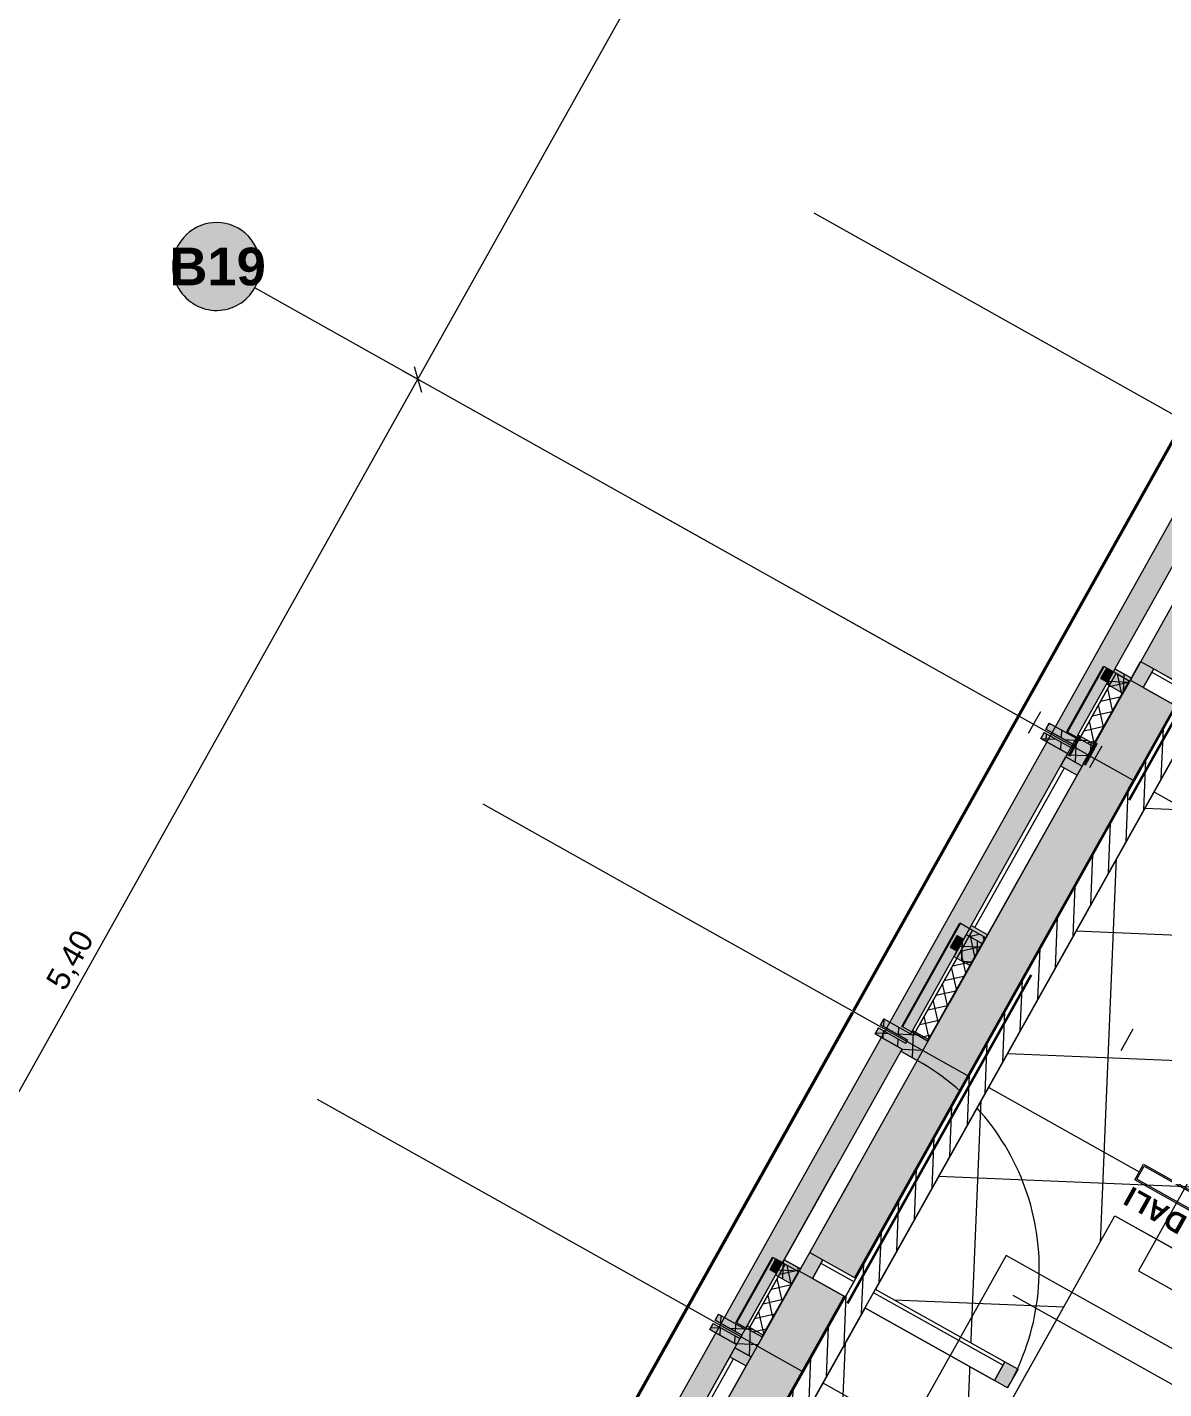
# Model space of a CAD drawing. Header units: metres. Extents: x -27.1 to 50.1, y 105.7 to 163.4.
# Drawn here: x -8.54 to -4, y 148.99 to 154.42 of the extents above; entities that cross this region are included whole.
import ezdxf

# ---------------------------------------------------------------- set-up
doc = ezdxf.new("R2010")
doc.units = ezdxf.units.M
doc.header["$MEASUREMENT"] = 0
for name, pattern in [('Achse', [0.0023, 0.0015, -0.0008]), ('Punktlinie', [0.0035, 0, -0.0035]), ('Strichlinie_ eng', [0.0023, 0.0015, -0.0008]), ('Strichpunktlinie', [0.006703, 0.003528, -0.001764, 0, -0.001411]), ('Wipeout_Contour', [1, 0, -1])]:
    doc.linetypes.add(name, pattern=pattern)
for name, color, linetype in [('00  Raster', 7, 'Continuous'), ('00  Raster Ausbau', 7, 'Continuous'), ('00  Raster_Deckschraffur', 7, 'Continuous'), ('10  Fassade', 7, 'Continuous'), ('10  Fassade_Deckschraffur', 7, 'Continuous'), ('10  Fassade_Schnittschraffur', 7, 'Continuous'), ('10  Wand Massiv_Deckschraffur', 7, 'Continuous'), ('10  Wand Massiv_Fenster', 7, 'Continuous'), ('20  Deckensegel', 7, 'Continuous'), ('20  Deckenspiegel + Einbauten', 7, 'Continuous'), ('40  Bemaßung 1_50 Achse', 7, 'Continuous'), ('Neubau_20  Decke Abhangdecke', 7, 'Continuous'), ('Neubau_20  Decke Abhangdecke_Deckschraffur', 7, 'Continuous'), ('Neubau_20  Deckenspiegel + Einbauten', 7, 'Continuous'), ('Neubau_20  Möbel', 7, 'Continuous'), ('Neubau_40  Bemaßung 1_50 Achse', 7, 'Continuous')]:
    doc.layers.add(name, color=color, linetype=linetype)
doc.styles.add('ERSTELLTER_STIL_1', font='arial.ttf')
doc.styles.add('ERSTELLTER_STIL_2', font='arial.ttf')
pattern_1 = [(102.605446, (0, 0), (0.048794801, 0.0109118), []), (192.605446, (0, 0), (-0.0109118, 0.048794801), [])]
pattern_2 = [(87.605446, (0, 0), (-0.059947608, 0.002506841), []), (177.605446, (0, 0), (0.002506841, 0.059947608), [])]

msp = doc.modelspace()

# ---------------------------------------------------------------- wipeouts: each hides what was drawn before it
at = {"color": 254, "linetype": 'Wipeout_Contour', "lineweight": 0, "ltscale": 578.896248}
msp.add_wipeout([(1.5068, 161.8649), (-18.3925, 126.3498), (-18.2219, 126.2542), (1.6769, 161.7686)], dxfattribs=at).dxf.layer = '10  Fassade_Deckschraffur'

# ---------------------------------------------------------------- next in the draw order: wipeouts: each hides what was drawn before it
at = {"color": 254, "linetype": 'Wipeout_Contour', "lineweight": 0, "ltscale": 579.750368}
msp.add_wipeout([(1.2236, 162.0253), (-18.6764, 126.5088), (-18.6188, 126.4766), (1.2811, 161.9927)], dxfattribs=at).dxf.layer = '10  Fassade_Deckschraffur'

# ---------------------------------------------------------------- next in the draw order: wipeouts: each hides what was drawn before it
at = {"color": 254, "linetype": 'Wipeout_Contour', "lineweight": 0, "ltscale": 579.478915}
msp.add_wipeout([(-18.4602, 126.3877), (1.4393, 161.9032), (1.2811, 161.9927), (-18.6188, 126.4766)], dxfattribs=at).dxf.layer = '10  Fassade_Deckschraffur'

# ---------------------------------------------------------------- next in the draw order: wipeouts: each hides what was drawn before it
at = {"color": 254, "linetype": 'Wipeout_Contour', "lineweight": 0, "ltscale": 579.276268}
msp.add_wipeout([(1.4393, 161.9032), (-18.4602, 126.3877), (-18.4575, 126.3862), (1.4419, 161.9017)], dxfattribs=at).dxf.layer = '10  Fassade_Deckschraffur'

# ---------------------------------------------------------------- next in the draw order: wipeouts: each hides what was drawn before it
at = {"color": 254, "linetype": 'Wipeout_Contour', "lineweight": 0, "ltscale": 579.199344}
msp.add_wipeout([(1.4446, 161.9001), (-18.4548, 126.3847), (-18.4016, 126.3549), (1.4977, 161.8701)], dxfattribs=at).dxf.layer = '10  Fassade_Deckschraffur'

# ---------------------------------------------------------------- next in the draw order: wipeouts: each hides what was drawn before it
at = {"color": 254, "linetype": 'Wipeout_Contour', "lineweight": 0, "ltscale": 579.127053}
msp.add_wipeout([(-18.3972, 126.3524), (1.5021, 161.8676), (1.4977, 161.8701), (-18.4016, 126.3549)], dxfattribs=at).dxf.layer = '10  Fassade_Deckschraffur'

# ---------------------------------------------------------------- next in the draw order: wipeouts: each hides what was drawn before it
at = {"color": 254, "linetype": 'Wipeout_Contour', "lineweight": 0, "ltscale": 579.115674}
msp.add_wipeout([(1.5021, 161.8676), (-18.3972, 126.3524), (-18.3925, 126.3498), (1.5068, 161.8649)], dxfattribs=at).dxf.layer = '10  Fassade_Deckschraffur'

# ---------------------------------------------------------------- next in the draw order: hatches: boundary and pattern name
at = {"layer": '10  Wand Massiv_Deckschraffur', "linetype": 'Continuous', "lineweight": 0, "true_color": 0xffffff}
msp.add_hatch(color=7, dxfattribs=at).paths.add_polyline_path([(-18.2218, 126.2542), (1.677, 161.7686), (1.3506, 161.9533), (-18.549, 126.4375)])
at = {"layer": 'Neubau_20  Decke Abhangdecke_Deckschraffur', "linetype": 'Continuous', "lineweight": 18, "true_color": 0xdcff15}
h = msp.add_hatch(dxfattribs=at)
h.set_pattern_fill('Bauliche_Anlagen__geplan_55', color=60, style=0, pattern_type=2)
h.set_pattern_definition([(87.60545, (0, 0), (-0.4995634, 0.0208903), []), (177.60545, (0, 0), (0.0208903, 0.4995634), [])])
h.paths.add_polyline_path([(-11.9299, 137.2893), (-11.9483, 137.2566), (-11.7956, 137.1711), (-11.7773, 137.2038), (-11.7027, 137.3368), (-11.3276, 137.1266), (-11.4021, 136.9936), (-6.2943, 134.1316), (-6.2197, 134.2647), (-5.8446, 134.0545), (-5.9191, 133.9215), (-5.7796, 133.8433), (-3.195, 138.456), (-3.3346, 138.5342), (-3.4152, 138.3903), (-3.7904, 138.6005), (-3.7097, 138.7444), (-5.3411, 139.6585), (-1.3692, 146.7474), (0.7769, 145.5449), (7.3302, 157.2408), (7.1906, 157.319), (7.1429, 157.234), (6.7678, 157.4442), (6.8155, 157.5292), (1.7076, 160.3912), (1.6599, 160.3061), (1.2848, 160.5163), (1.3777, 160.6821), (1.225, 160.7676), (-9.2843, 142.0111), (-9.3026, 141.9784)])
h.paths.add_polyline_path([(-8.904, 141.4828), (-9.2529, 141.6784), (-9.0574, 142.0273), (-8.7085, 141.8318)], flags=0)

# ---------------------------------------------------------------- next in the draw order: linework, layer by layer
at = {"layer": '00  Raster Ausbau', "color": 9, "linetype": 'Achse', "lineweight": 18, "ltscale": 1000}
for p, q in [((-4.5248, 153.1856), (-5.3972, 153.6744)), ((-5.8446, 150.8302), (-6.717, 151.319))]:
    msp.add_line(p, q, dxfattribs=at)
at = {"layer": '00  Raster Ausbau', "color": 251, "linetype": 'Achse', "lineweight": 18, "ltscale": 1000, "true_color": 0x5f5f5f}
for p, q in [((-5.1847, 152.0079), (-6.0571, 152.4967)), ((-6.5045, 149.6524), (-7.3768, 150.1412))]:
    msp.add_line(p, q, dxfattribs=at)
at = {"layer": '10  Fassade', "color": 255, "linetype": 'Punktlinie', "lineweight": 18, "ltscale": 1000}
msp.add_line((-18.3745, 126.3397), (1.5247, 161.8548), dxfattribs=at)
at = {"layer": '10  Fassade', "color": 7, "linetype": 'Continuous', "lineweight": 13, "ltscale": 1000}
for p, q in [((-4.4795, 151.6042), (-4.493, 151.5802)), ((-4.4795, 151.6042), (-4.3727, 151.5443)), ((-4.4588, 151.6413), (-4.4722, 151.6173)), ((-4.8268, 150.7952), (-4.8532, 150.7481)), ((-5.1186, 150.4635), (-5.1321, 150.4396)), ((-5.1394, 150.4265), (-5.1529, 150.4025)), ((-5.1394, 150.4265), (-5.0325, 150.3666)), ((-5.7785, 149.2858), (-5.792, 149.2618)), ((-5.7993, 149.2487), (-5.8127, 149.2247)), ((-5.7993, 149.2487), (-5.6924, 149.1889))]:
    msp.add_line(p, q, dxfattribs=at)
at = {"layer": '10  Fassade', "color": 255, "linetype": 'Punktlinie', "lineweight": 18, "ltscale": 1000, "flags": 128}
for points in [[(-18.6764, 126.5088), (1.2236, 162.0253)], [(-18.6188, 126.4766), (1.2811, 161.9927)], [(-18.4602, 126.3877), (1.4393, 161.9032)], [(-18.4575, 126.3862), (1.4419, 161.9017)], [(-18.4548, 126.3847), (1.4446, 161.9001)], [(-18.4016, 126.3549), (1.4977, 161.8701)], [(-18.3972, 126.3524), (1.5021, 161.8676)], [(-18.3925, 126.3498), (1.5068, 161.8649)], [(-18.2219, 126.2542), (1.6769, 161.7686)]]:
    msp.add_lwpolyline(points, dxfattribs=at)
at = {"layer": '10  Fassade', "color": 7, "linetype": 'Strichlinie_ eng', "lineweight": 18, "ltscale": 1000, "flags": 128}
for points in [[(1.4333, 161.9065), (1.0653, 161.2497), (0.9101, 160.9727), (0.4643, 160.1771), (0.2502, 159.795), (-0.2545, 158.8942), (-0.4097, 158.6172), (-0.8555, 157.8216), (-1.0696, 157.4395), (-1.5743, 156.5388), (-1.7294, 156.2618), (-2.1752, 155.4662), (-2.3893, 155.0841), (-2.894, 154.1833), (-3.0492, 153.9063), (-3.495, 153.1107), (-3.7091, 152.7286), (-4.2138, 151.8278), (-4.369, 151.5509), (-4.8148, 150.7552), (-5.0289, 150.3731), (-5.5336, 149.4724), (-5.6888, 149.1954), (-6.1346, 148.3998), (-6.3487, 148.0177), (-6.8533, 147.1169), (-7.0085, 146.8399), (-7.4543, 146.0443), (-7.6684, 145.6622), (-8.1731, 144.7615), (-8.3283, 144.4845), (-8.7741, 143.6889), (-8.9882, 143.3067), (-9.4929, 142.406), (-9.6481, 142.129), (-10.0939, 141.3334), (-10.308, 140.9513), (-10.8127, 140.0505), (-10.9679, 139.7736), (-11.4136, 138.9779), (-11.6277, 138.5958), (-12.1324, 137.6951), (-12.2876, 137.4181), (-12.7334, 136.6225), (-12.9475, 136.2404), (-13.4522, 135.3396), (-13.6074, 135.0626), (-14.0532, 134.267), (-14.2673, 133.8849), (-14.772, 132.9842), (-14.9272, 132.7072), (-15.373, 131.9115), (-15.5871, 131.5294), (-16.0917, 130.6287), (-16.2469, 130.3517), (-16.6927, 129.5561), (-16.9068, 129.174), (-17.4115, 128.2732), (-17.5667, 127.9962), (-18.0125, 127.2006), (-18.4661, 126.391)], [(1.4986, 161.8696), (1.1307, 161.213), (0.9755, 160.9361), (0.5297, 160.1404), (0.3156, 159.7583), (-0.189, 158.8576), (-0.3442, 158.5806), (-0.79, 157.785), (-1.0041, 157.4029), (-1.5088, 156.5021), (-1.664, 156.2251), (-2.1098, 155.4295), (-2.3239, 155.0474), (-2.8286, 154.1467), (-2.9838, 153.8697), (-3.4296, 153.074), (-3.6437, 152.6919), (-4.1484, 151.7912), (-4.3036, 151.5142), (-4.7494, 150.7186), (-4.9634, 150.3365), (-5.4681, 149.4357), (-5.6233, 149.1587), (-6.0691, 148.3631), (-6.2832, 147.981), (-6.7879, 147.0803), (-6.9431, 146.8033), (-7.3889, 146.0077), (-7.603, 145.6255), (-8.1077, 144.7248), (-8.2629, 144.4478), (-8.7087, 143.6522), (-8.9228, 143.2701), (-9.4275, 142.3693), (-9.5827, 142.0924), (-10.0284, 141.2967), (-10.2425, 140.9146), (-10.7472, 140.0139), (-10.9024, 139.7369), (-11.3482, 138.9413), (-11.5623, 138.5592), (-12.067, 137.6584), (-12.2222, 137.3814), (-12.668, 136.5858), (-12.8821, 136.2037), (-13.3868, 135.303), (-13.542, 135.026), (-13.9878, 134.2303), (-14.2019, 133.8482), (-14.7065, 132.9475), (-14.8617, 132.6705), (-15.3075, 131.8749), (-15.5216, 131.4928), (-16.0263, 130.592), (-16.1815, 130.315), (-16.6273, 129.5194), (-16.8414, 129.1373), (-17.3461, 128.2366), (-17.5013, 127.9596), (-17.9471, 127.164), (-18.4007, 126.3544)], [(-4.2529, 151.8194), (-4.2295, 151.8613)], [(-4.2268, 151.8047), (-4.2529, 151.8194)], [(-4.2295, 151.8613), (-4.2033, 151.8466)], [(-4.493, 151.5802), (-4.4795, 151.6042)], [(-4.4795, 151.6042), (-4.3727, 151.5443)], [(-4.4722, 151.6173), (-4.4588, 151.6413)], [(-4.3653, 151.5574), (-4.4722, 151.6173)], [(-4.4588, 151.6413), (-4.3519, 151.5814)], [(-4.3861, 151.5203), (-4.493, 151.5802)], [(-4.8532, 150.7481), (-4.8268, 150.7952)], [(-4.8268, 150.7952), (-4.8006, 150.7805)], [(-4.827, 150.7334), (-4.8532, 150.7481)], [(-5.1321, 150.4396), (-5.1186, 150.4635)], [(-5.1186, 150.4635), (-5.0118, 150.4037)], [(-5.1529, 150.4025), (-5.1394, 150.4265)], [(-5.046, 150.3426), (-5.1529, 150.4025)], [(-5.1394, 150.4265), (-5.0325, 150.3666)], [(-5.0252, 150.3797), (-5.1321, 150.4396)], [(-5.5727, 149.4639), (-5.5492, 149.5058)], [(-5.5492, 149.5058), (-5.5231, 149.4911)], [(-5.5465, 149.4493), (-5.5727, 149.4639)], [(-5.792, 149.2618), (-5.7785, 149.2858)], [(-5.6851, 149.2019), (-5.792, 149.2618)], [(-5.7785, 149.2858), (-5.6717, 149.2259)], [(-5.8127, 149.2247), (-5.7993, 149.2487)], [(-5.7059, 149.1649), (-5.8127, 149.2247)], [(-5.7993, 149.2487), (-5.6924, 149.1889)]]:
    msp.add_lwpolyline(points, dxfattribs=at)
at = {"layer": '10  Wand Massiv_Fenster', "color": 7, "linetype": 'Continuous', "lineweight": 13, "ltscale": 1000}
for p, q in [((1.3506, 161.9533), (-18.549, 126.4375)), ((1.677, 161.7686), (-18.2218, 126.2542))]:
    msp.add_line(p, q, dxfattribs=at)
at = {"layer": 'Neubau_20  Decke Abhangdecke', "color": 7, "linetype": 'Continuous', "lineweight": 13, "ltscale": 1000, "flags": 128}
msp.add_lwpolyline([(-5.7796, 133.8433), (-3.195, 138.456), (-3.3346, 138.5342), (-3.4152, 138.3903), (-3.7904, 138.6005), (-3.7097, 138.7444), (-5.3411, 139.6585), (-1.3692, 146.7474), (0.7769, 145.5449), (7.3302, 157.2408), (7.1906, 157.319), (7.1429, 157.234), (6.7678, 157.4442), (6.8155, 157.5292), (1.7076, 160.3912), (1.6599, 160.3061), (1.2848, 160.5163), (1.3777, 160.6821), (1.225, 160.7676), (-9.2843, 142.0111), (-9.3026, 141.9784), (-11.9299, 137.2893)], dxfattribs=at)

# ---------------------------------------------------------------- next in the draw order: wipeouts: each hides what was drawn before it
at = {"color": 254, "linetype": 'Wipeout_Contour', "lineweight": 0, "ltscale": 609.227491}
msp.add_wipeout([(-4.1969, 151.8579), (-4.1315, 151.8213), (-3.6657, 152.6527), (-3.7311, 152.6893)], dxfattribs=at).dxf.layer = '10  Fassade_Deckschraffur'
at = {"color": 254, "linetype": 'Wipeout_Contour', "lineweight": 0, "ltscale": 604.81687}
msp.add_wipeout([(-4.7903, 150.7989), (-4.7249, 150.7622), (-4.328, 151.4706), (-4.3934, 151.5072)], dxfattribs=at).dxf.layer = '10  Fassade_Deckschraffur'
at = {"color": 254, "linetype": 'Wipeout_Contour', "lineweight": 0, "ltscale": 602.502897}
msp.add_wipeout([(-5.0044, 150.4168), (-4.939, 150.3801), (-4.7738, 150.675), (-4.8392, 150.7116)], dxfattribs=at).dxf.layer = '10  Fassade_Deckschraffur'
at = {"color": 254, "linetype": 'Wipeout_Contour', "lineweight": 0, "ltscale": 597.707177}
msp.add_wipeout([(-5.6643, 149.239), (-5.5989, 149.2024), (-5.485, 149.4056), (-5.5504, 149.4423)], dxfattribs=at).dxf.layer = '10  Fassade_Deckschraffur'
at = {"color": 254, "linetype": 'Wipeout_Contour', "lineweight": 0, "ltscale": 595.584473}
msp.add_wipeout([(-6.1101, 148.4434), (-6.0447, 148.4067), (-5.6478, 149.1151), (-5.7132, 149.1518)], dxfattribs=at).dxf.layer = '10  Fassade_Deckschraffur'

# ---------------------------------------------------------------- next in the draw order: hatches: boundary and pattern name
at = {"layer": '10  Fassade', "linetype": 'Continuous', "lineweight": 0, "true_color": 0xffffff}
for points in [[(-5.0474, 150.4322), (-5.0447, 150.4307), (-4.8133, 150.8438), (-4.8159, 150.8453)], [(-4.9444, 150.3745), (-4.9427, 150.3735), (-4.7112, 150.7866), (-4.713, 150.7876)], [(-5.7085, 149.2523), (-5.7059, 149.2508), (-5.5597, 149.5117), (-5.5623, 149.5131)]]:
    msp.add_hatch(color=7, dxfattribs=at).paths.add_polyline_path(points)
at = {"layer": '10  Fassade', "linetype": 'Continuous', "lineweight": 13, "true_color": 0x000100}
h = msp.add_hatch(dxfattribs=at)
h.set_pattern_fill('Dämmung__hart_2_0001', color=98, style=0, pattern_type=2)
h.set_pattern_definition(pattern_1)
h.paths.add_polyline_path([(-4.9968, 150.4039), (-4.9444, 150.3745), (-4.713, 150.7876), (-4.7653, 150.8169)])
at = {"layer": '10  Fassade_Schnittschraffur', "linetype": 'Continuous', "lineweight": 0, "true_color": 0xffffff}
for points in [[(-4.493, 151.5802), (-4.3861, 151.5203), (-4.3727, 151.5443), (-4.4795, 151.6042)], [(-4.8268, 150.7952), (-4.8532, 150.7481), (-4.827, 150.7334), (-4.8006, 150.7805)], [(-5.0118, 150.4037), (-5.1186, 150.4635), (-5.1321, 150.4396), (-5.0252, 150.3797)], [(-5.7785, 149.2858), (-5.792, 149.2618), (-5.6851, 149.2019), (-5.6717, 149.2259)], [(-5.8127, 149.2247), (-5.7059, 149.1649), (-5.6924, 149.1889), (-5.7993, 149.2487)]]:
    msp.add_hatch(color=7, dxfattribs=at).paths.add_polyline_path(points)
at = {"layer": '10  Fassade_Schnittschraffur', "linetype": 'Continuous', "lineweight": 13, "true_color": 0x000100}
h = msp.add_hatch(dxfattribs=at)
h.set_pattern_fill('Dämmung__hart_1_0001', color=98, style=0, pattern_type=2)
h.set_pattern_definition(pattern_2)
h.paths.add_polyline_path([(-4.493, 151.5802), (-4.3861, 151.5203), (-4.3727, 151.5443), (-4.4795, 151.6042)])
h = msp.add_hatch(dxfattribs=at)
h.set_pattern_fill('Dämmung__hart_1_0001', color=98, style=0, pattern_type=2)
h.set_pattern_definition(pattern_2)
h.paths.add_polyline_path([(-4.8268, 150.7952), (-4.8532, 150.7481), (-4.827, 150.7334), (-4.8006, 150.7805)])
h = msp.add_hatch(dxfattribs=at)
h.set_pattern_fill('Dämmung__hart_1_0001', color=98, style=0, pattern_type=2)
h.set_pattern_definition(pattern_2)
h.paths.add_polyline_path([(-5.0118, 150.4037), (-5.1186, 150.4635), (-5.1321, 150.4396), (-5.0252, 150.3797)])
h = msp.add_hatch(dxfattribs=at)
h.set_pattern_fill('Dämmung__hart_1_0001', color=98, style=0, pattern_type=2)
h.set_pattern_definition(pattern_2)
h.paths.add_polyline_path([(-5.7785, 149.2858), (-5.792, 149.2618), (-5.6851, 149.2019), (-5.6717, 149.2259)])
h = msp.add_hatch(dxfattribs=at)
h.set_pattern_fill('Dämmung__hart_1_0001', color=98, style=0, pattern_type=2)
h.set_pattern_definition(pattern_2)
h.paths.add_polyline_path([(-5.8127, 149.2247), (-5.7059, 149.1649), (-5.6924, 149.1889), (-5.7993, 149.2487)])

# ---------------------------------------------------------------- next in the draw order: linework, layer by layer
at = {"layer": '00  Raster Ausbau', "color": 9, "linetype": 'Achse', "lineweight": 18, "ltscale": 1000}
msp.add_line((-3.6524, 152.6968), (-4.5248, 153.1856), dxfattribs=at)
at = {"layer": '00  Raster Ausbau', "color": 251, "linetype": 'Achse', "lineweight": 18, "ltscale": 1000, "true_color": 0x5f5f5f}
msp.add_line((-5.6321, 149.1636), (-6.5045, 149.6524), dxfattribs=at)
at = {"layer": '10  Fassade', "color": 7, "linetype": 'Continuous', "lineweight": 13, "ltscale": 1000}
for p, q in [((-4.2295, 151.8613), (-4.2033, 151.8466)), ((-4.1969, 151.8579), (-4.2033, 151.8466)), ((-4.493, 151.5802), (-4.3861, 151.5203)), ((-4.3861, 151.5203), (-4.3934, 151.5072)), ((-4.8268, 150.7952), (-4.8006, 150.7805)), ((-4.8532, 150.7481), (-4.827, 150.7334)), ((-4.827, 150.7334), (-4.8392, 150.7116)), ((-4.7249, 150.7622), (-4.7738, 150.675)), ((-4.8392, 150.7116), (-4.7738, 150.675)), ((-5.1186, 150.4635), (-5.0118, 150.4037)), ((-5.1321, 150.4396), (-5.0252, 150.3797)), ((-5.0044, 150.4168), (-5.0118, 150.4037)), ((-5.0044, 150.4168), (-4.939, 150.3801)), ((-5.5492, 149.5058), (-5.5727, 149.4639)), ((-5.5727, 149.4639), (-5.5465, 149.4493)), ((-5.5465, 149.4493), (-5.5504, 149.4423)), ((-5.792, 149.2618), (-5.6851, 149.2019)), ((-5.7785, 149.2858), (-5.6717, 149.2259)), ((-5.8127, 149.2247), (-5.7059, 149.1649)), ((-5.6643, 149.239), (-5.6717, 149.2259)), ((-5.6643, 149.239), (-5.5989, 149.2024)), ((-5.7059, 149.1649), (-5.7132, 149.1518)), ((-5.6851, 149.2019), (-5.6924, 149.1889))]:
    msp.add_line(p, q, dxfattribs=at)
at = {"layer": '10  Fassade', "color": 7, "linetype": 'Continuous', "lineweight": 18, "ltscale": 1000, "flags": 128}
for points in [[(-3.7311, 152.6893), (-4.1969, 151.8579)], [(-3.6657, 152.6527), (-4.1315, 151.8213)], [(-4.3934, 151.5072), (-4.7903, 150.7989)], [(-4.328, 151.4706), (-4.7249, 150.7622)], [(-4.8392, 150.7116), (-5.0044, 150.4168)], [(-4.7738, 150.675), (-4.939, 150.3801)], [(-5.5504, 149.4423), (-5.6643, 149.239)], [(-5.485, 149.4056), (-5.5989, 149.2024)], [(-5.7132, 149.1518), (-6.1101, 148.4434)], [(-5.6478, 149.1151), (-6.0447, 148.4067)]]:
    msp.add_lwpolyline(points, dxfattribs=at)
for points in [[(-5.0474, 150.4322), (-4.8159, 150.8453), (-4.8133, 150.8438), (-5.0447, 150.4307)], [(-5.0447, 150.4307), (-4.8133, 150.8438), (-4.7653, 150.8169), (-4.9968, 150.4039)], [(-4.9968, 150.4039), (-4.7653, 150.8169), (-4.713, 150.7876), (-4.9444, 150.3745)], [(-4.9444, 150.3745), (-4.713, 150.7876), (-4.7112, 150.7866), (-4.9427, 150.3735)], [(-5.7085, 149.2523), (-5.5623, 149.5131), (-5.5597, 149.5117), (-5.7059, 149.2508)]]:
    msp.add_lwpolyline(points, close=True, dxfattribs=at)
at = {"layer": '10  Fassade', "color": 7, "linetype": 'Continuous', "lineweight": 13, "ltscale": 1000, "flags": 128}
msp.add_lwpolyline([(-5.0252, 150.3797), (-5.0289, 150.3731), (-5.0325, 150.3666)], dxfattribs=at)

# ---------------------------------------------------------------- next in the draw order: wipeouts: each hides what was drawn before it
at = {"color": 254, "linetype": 'Wipeout_Contour', "lineweight": 0, "ltscale": 606.951591}
msp.add_wipeout([(-4.3446, 151.5945), (-4.2791, 151.5578), (-4.1652, 151.7611), (-4.2307, 151.7978)], dxfattribs=at).dxf.layer = '10  Fassade_Deckschraffur'
at = {"color": 254, "linetype": 'Wipeout_Contour', "lineweight": 0, "ltscale": 599.970482}
msp.add_wipeout([(-5.5167, 149.5025), (-5.4513, 149.4658), (-4.9854, 150.2972), (-5.0509, 150.3339)], dxfattribs=at).dxf.layer = '10  Fassade_Deckschraffur'

# ---------------------------------------------------------------- next in the draw order: hatches: boundary and pattern name
at = {"layer": '10  Fassade', "linetype": 'Continuous', "lineweight": 0, "true_color": 0xffffff}
for points in [[(-4.3887, 151.6078), (-4.3861, 151.6063), (-4.2399, 151.8671), (-4.2425, 151.8686)], [(-4.2858, 151.5501), (-4.284, 151.5491), (-4.1379, 151.8099), (-4.1396, 151.8109)], [(-5.6055, 149.1946), (-5.6038, 149.1936), (-5.4576, 149.4545), (-5.4594, 149.4555)]]:
    msp.add_hatch(color=7, dxfattribs=at).paths.add_polyline_path(points)
at = {"layer": '10  Fassade', "linetype": 'Continuous', "lineweight": 13, "true_color": 0x000100}
h = msp.add_hatch(dxfattribs=at)
h.set_pattern_fill('Dämmung__hart_2_0001', color=98, style=0, pattern_type=2)
h.set_pattern_definition(pattern_1)
h.paths.add_polyline_path([(-4.3381, 151.5794), (-4.2858, 151.5501), (-4.1396, 151.8109), (-4.1919, 151.8403)])
h = msp.add_hatch(dxfattribs=at)
h.set_pattern_fill('Dämmung__hart_2_0001', color=98, style=0, pattern_type=2)
h.set_pattern_definition(pattern_1)
h.paths.add_polyline_path([(-5.6579, 149.2239), (-5.6055, 149.1946), (-5.4594, 149.4555), (-5.5117, 149.4848)])
at = {"layer": '10  Fassade_Schnittschraffur', "linetype": 'Continuous', "lineweight": 0, "true_color": 0xffffff}
for points in [[(-4.2033, 151.8466), (-4.2295, 151.8613), (-4.2529, 151.8194), (-4.2268, 151.8047)], [(-4.1969, 151.8579), (-4.2033, 151.8466), (-4.2268, 151.8047), (-4.2307, 151.7978), (-4.1652, 151.7611), (-4.1315, 151.8213)], [(-4.1969, 151.8579), (-4.1315, 151.8213), (-4.1968, 151.8581)], [(-4.4588, 151.6413), (-4.4722, 151.6173), (-4.3653, 151.5574), (-4.3519, 151.5814)], [(-5.1529, 150.4025), (-5.046, 150.3426), (-5.0325, 150.3666), (-5.1394, 150.4265)], [(-5.0252, 150.3797), (-5.0289, 150.3731), (-5.0325, 150.3666), (-5.046, 150.3426), (-5.0509, 150.3339), (-4.9854, 150.2972), (-4.939, 150.3801), (-5.0044, 150.4168)], [(-5.051, 150.3337), (-4.9855, 150.297), (-5.0509, 150.3339)], [(-5.5231, 149.4911), (-5.5492, 149.5058), (-5.5727, 149.4639), (-5.5465, 149.4493)], [(-5.5167, 149.5025), (-5.5231, 149.4911), (-5.5465, 149.4493), (-5.5504, 149.4423), (-5.485, 149.4056), (-5.4513, 149.4658)], [(-5.5167, 149.5025), (-5.4513, 149.4658), (-5.5166, 149.5027)]]:
    msp.add_hatch(color=7, dxfattribs=at).paths.add_polyline_path(points)
at = {"layer": '10  Fassade_Schnittschraffur', "linetype": 'Continuous', "lineweight": 13, "true_color": 0x000100}
h = msp.add_hatch(dxfattribs=at)
h.set_pattern_fill('Dämmung__hart_1_0001', color=98, style=0, pattern_type=2)
h.set_pattern_definition(pattern_2)
h.paths.add_polyline_path([(-4.2033, 151.8466), (-4.2295, 151.8613), (-4.2529, 151.8194), (-4.2268, 151.8047)])
h = msp.add_hatch(dxfattribs=at)
h.set_pattern_fill('Dämmung__hart_1_0001', color=98, style=0, pattern_type=2)
h.set_pattern_definition(pattern_2)
h.paths.add_polyline_path([(-4.1969, 151.8579), (-4.2033, 151.8466), (-4.2268, 151.8047), (-4.2307, 151.7978), (-4.1652, 151.7611), (-4.1315, 151.8213)])
h = msp.add_hatch(dxfattribs=at)
h.set_pattern_fill('Dämmung__hart_1_0001', color=98, style=0, pattern_type=2)
h.set_pattern_definition(pattern_2)
h.paths.add_polyline_path([(-4.4588, 151.6413), (-4.4722, 151.6173), (-4.3653, 151.5574), (-4.3519, 151.5814)])
h = msp.add_hatch(dxfattribs=at)
h.set_pattern_fill('Dämmung__hart_1_0001', color=98, style=0, pattern_type=2)
h.set_pattern_definition(pattern_2)
h.paths.add_polyline_path([(-5.1529, 150.4025), (-5.046, 150.3426), (-5.0325, 150.3666), (-5.1394, 150.4265)])
h = msp.add_hatch(dxfattribs=at)
h.set_pattern_fill('Dämmung__hart_1_0001', color=98, style=0, pattern_type=2)
h.set_pattern_definition(pattern_2)
h.paths.add_polyline_path([(-5.0252, 150.3797), (-5.0289, 150.3731), (-5.0325, 150.3666), (-5.046, 150.3426), (-5.0509, 150.3339), (-4.9854, 150.2972), (-4.939, 150.3801), (-5.0044, 150.4168)])
h = msp.add_hatch(dxfattribs=at)
h.set_pattern_fill('Dämmung__hart_1_0001', color=98, style=0, pattern_type=2)
h.set_pattern_definition(pattern_2)
h.paths.add_polyline_path([(-5.5231, 149.4911), (-5.5492, 149.5058), (-5.5727, 149.4639), (-5.5465, 149.4493)])
h = msp.add_hatch(dxfattribs=at)
h.set_pattern_fill('Dämmung__hart_1_0001', color=98, style=0, pattern_type=2)
h.set_pattern_definition(pattern_2)
h.paths.add_polyline_path([(-5.5167, 149.5025), (-5.5231, 149.4911), (-5.5465, 149.4493), (-5.5504, 149.4423), (-5.485, 149.4056), (-5.4513, 149.4658)])

# ---------------------------------------------------------------- next in the draw order: linework, layer by layer
at = {"layer": '00  Raster Ausbau', "color": 251, "linetype": 'Achse', "lineweight": 18, "ltscale": 1000, "true_color": 0x5f5f5f}
msp.add_line((-4.3123, 151.5191), (-5.1847, 152.0079), dxfattribs=at)
at = {"layer": '00  Raster Ausbau', "color": 9, "linetype": 'Achse', "lineweight": 18, "ltscale": 1000}
for q in [(-5.8446, 150.8302), (-4.0998, 149.8526)]:
    msp.add_line((-4.9722, 150.3414), q, dxfattribs=at)
at = {"layer": '10  Fassade', "color": 7, "linetype": 'Continuous', "lineweight": 13, "ltscale": 1000}
for p, q in [((-4.2295, 151.8613), (-4.2529, 151.8194)), ((-4.2529, 151.8194), (-4.2268, 151.8047)), ((-4.1969, 151.8579), (-4.1315, 151.8213)), ((-4.1315, 151.8213), (-4.1652, 151.7611)), ((-4.2268, 151.8047), (-4.2307, 151.7978)), ((-4.2307, 151.7978), (-4.1652, 151.7611)), ((-4.4722, 151.6173), (-4.3653, 151.5574)), ((-4.4588, 151.6413), (-4.3519, 151.5814)), ((-4.3653, 151.5574), (-4.3727, 151.5443)), ((-4.3446, 151.5945), (-4.3519, 151.5814)), ((-4.3446, 151.5945), (-4.2791, 151.5578)), ((-5.1529, 150.4025), (-5.046, 150.3426)), ((-4.939, 150.3801), (-4.9854, 150.2972)), ((-5.046, 150.3426), (-5.0509, 150.3339)), ((-5.0509, 150.3339), (-4.9854, 150.2972)), ((-5.5492, 149.5058), (-5.5231, 149.4911)), ((-5.5167, 149.5025), (-5.5231, 149.4911)), ((-5.5167, 149.5025), (-5.4513, 149.4658)), ((-5.5504, 149.4423), (-5.485, 149.4056)), ((-5.4513, 149.4658), (-5.485, 149.4056))]:
    msp.add_line(p, q, dxfattribs=at)
at = {"layer": '10  Fassade', "color": 7, "linetype": 'Continuous', "lineweight": 18, "ltscale": 1000, "flags": 128}
for points in [[(-4.3887, 151.6078), (-4.2425, 151.8686), (-4.2399, 151.8671), (-4.3861, 151.6063)], [(-4.3861, 151.6063), (-4.2399, 151.8671), (-4.1919, 151.8403), (-4.3381, 151.5794)], [(-4.3381, 151.5794), (-4.1919, 151.8403), (-4.1396, 151.8109), (-4.2858, 151.5501)], [(-4.1315, 151.8213), (-4.1968, 151.8581)], [(-4.2858, 151.5501), (-4.1396, 151.8109), (-4.1379, 151.8099), (-4.284, 151.5491)], [(-5.0509, 150.3339), (-4.9855, 150.297)], [(-5.7059, 149.2508), (-5.5597, 149.5117), (-5.5117, 149.4848), (-5.6579, 149.2239)], [(-5.6579, 149.2239), (-5.5117, 149.4848), (-5.4594, 149.4555), (-5.6055, 149.1946)], [(-5.4513, 149.4658), (-5.5166, 149.5027)], [(-5.6055, 149.1946), (-5.4594, 149.4555), (-5.4576, 149.4545), (-5.6038, 149.1936)]]:
    msp.add_lwpolyline(points, close=True, dxfattribs=at)
for points in [[(-4.2307, 151.7978), (-4.3446, 151.5945)], [(-4.1652, 151.7611), (-4.2791, 151.5578)], [(-5.0509, 150.3339), (-5.5167, 149.5025)], [(-4.9854, 150.2972), (-5.4513, 149.4658)]]:
    msp.add_lwpolyline(points, dxfattribs=at)

# ---------------------------------------------------------------- next in the draw order: wipeouts: each hides what was drawn before it
at = {"color": 254, "linetype": 'Wipeout_Contour', "lineweight": 0, "ltscale": 604.816699}
msp.add_wipeout([(-4.7702, 150.8348), (-4.7048, 150.7981), (-4.3481, 151.4346), (-4.4136, 151.4713)], dxfattribs=at).dxf.layer = '10  Fassade_Deckschraffur'
at = {"color": 254, "linetype": 'Wipeout_Contour', "lineweight": 0, "ltscale": 595.584297}
msp.add_wipeout([(-6.09, 148.4793), (-6.0245, 148.4427), (-5.6679, 149.0792), (-5.7333, 149.1158)], dxfattribs=at).dxf.layer = '10  Fassade_Deckschraffur'
at = {"color": 254, "linetype": 'Wipeout_Contour', "lineweight": 0, "ltscale": 606.653364}
msp.add_wipeout([(-4.0424, 151.8576), (-4.084, 151.7834), (-3.3576, 151.3764), (-3.316, 151.4506)], dxfattribs=at).dxf.layer = '10  Fassade_Schnittschraffur'

# ---------------------------------------------------------------- next in the draw order: hatches: boundary and pattern name
at = {"layer": '10  Fassade_Schnittschraffur', "linetype": 'Continuous', "lineweight": 0, "true_color": 0xffffff}
for points in [[(-4.0947, 151.8869), (-4.1363, 151.8127), (-4.084, 151.7834), (-4.0424, 151.8576)], [(-4.3446, 151.5945), (-4.3519, 151.5814), (-4.3653, 151.5574), (-4.3727, 151.5443), (-4.3861, 151.5203), (-4.3934, 151.5072), (-4.328, 151.4706), (-4.2791, 151.5578)], [(-4.3935, 151.5071), (-4.4136, 151.4713), (-4.3481, 151.4346), (-4.3281, 151.4704)], [(-4.3935, 151.5071), (-4.3281, 151.4704), (-4.3934, 151.5072)], [(-4.7903, 150.7989), (-4.8006, 150.7805), (-4.827, 150.7334), (-4.8392, 150.7116), (-4.7738, 150.675), (-4.7249, 150.7622)], [(-4.7903, 150.7989), (-4.7249, 150.7622), (-4.7902, 150.799)], [(-4.7248, 150.7624), (-4.7048, 150.7981), (-4.7702, 150.8348), (-4.7902, 150.799)], [(-5.6643, 149.239), (-5.6717, 149.2259), (-5.6851, 149.2019), (-5.6924, 149.1889), (-5.7059, 149.1649), (-5.7132, 149.1518), (-5.6478, 149.1151), (-5.5989, 149.2024)], [(-5.7133, 149.1516), (-5.7333, 149.1158), (-5.6679, 149.0792), (-5.6479, 149.1149)], [(-5.7133, 149.1516), (-5.6479, 149.1149), (-5.7132, 149.1518)]]:
    msp.add_hatch(color=7, dxfattribs=at).paths.add_polyline_path(points)
at = {"layer": '10  Fassade_Schnittschraffur', "linetype": 'Continuous', "lineweight": 13, "true_color": 0x000100}
h = msp.add_hatch(dxfattribs=at)
h.set_pattern_fill('Dämmung__hart_1_0001', color=98, style=0, pattern_type=2)
h.set_pattern_definition(pattern_2)
h.paths.add_polyline_path([(-4.3446, 151.5945), (-4.3519, 151.5814), (-4.3653, 151.5574), (-4.3727, 151.5443), (-4.3861, 151.5203), (-4.3934, 151.5072), (-4.328, 151.4706), (-4.2791, 151.5578)])
h = msp.add_hatch(dxfattribs=at)
h.set_pattern_fill('Dämmung__hart_1_0001', color=98, style=0, pattern_type=2)
h.set_pattern_definition(pattern_2)
h.paths.add_polyline_path([(-4.7903, 150.7989), (-4.8006, 150.7805), (-4.827, 150.7334), (-4.8392, 150.7116), (-4.7738, 150.675), (-4.7249, 150.7622)])
h = msp.add_hatch(dxfattribs=at)
h.set_pattern_fill('Dämmung__hart_1_0001', color=98, style=0, pattern_type=2)
h.set_pattern_definition(pattern_2)
h.paths.add_polyline_path([(-5.6643, 149.239), (-5.6717, 149.2259), (-5.6851, 149.2019), (-5.6924, 149.1889), (-5.7059, 149.1649), (-5.7132, 149.1518), (-5.6478, 149.1151), (-5.5989, 149.2024)])

# ---------------------------------------------------------------- next in the draw order: linework, layer by layer
at = {"layer": '00  Raster Ausbau', "color": 251, "linetype": 'Achse', "lineweight": 18, "ltscale": 1000, "true_color": 0x5f5f5f}
msp.add_line((-4.3123, 151.5191), (-3.4399, 151.0303), dxfattribs=at)
at = {"layer": '10  Fassade', "color": 7, "linetype": 'Continuous', "lineweight": 18, "ltscale": 1000}
for p, q in [((-4.0497, 151.8445), (-3.3234, 151.4375)), ((-4.0424, 151.8576), (-3.316, 151.4506)), ((-4.084, 151.7834), (-3.3576, 151.3764)), ((-4.4136, 151.4713), (-4.7702, 150.8348)), ((-4.7554, 150.8265), (-4.3987, 151.463)), ((-4.7048, 150.7981), (-4.3481, 151.4346)), ((-5.7333, 149.1158), (-6.09, 148.4793)), ((-6.0751, 148.471), (-5.7185, 149.1075)), ((-6.0245, 148.4427), (-5.6679, 149.0792))]:
    msp.add_line(p, q, dxfattribs=at)
at = {"layer": '10  Fassade', "color": 7, "linetype": 'Continuous', "lineweight": 13, "ltscale": 1000}
for p, q in [((-4.2791, 151.5578), (-4.328, 151.4706)), ((-4.3934, 151.5072), (-4.328, 151.4706)), ((-4.7903, 150.7989), (-4.8006, 150.7805)), ((-4.7903, 150.7989), (-4.7249, 150.7622)), ((-5.5989, 149.2024), (-5.6478, 149.1151)), ((-5.7132, 149.1518), (-5.6478, 149.1151))]:
    msp.add_line(p, q, dxfattribs=at)
at = {"layer": '10  Fassade', "color": 7, "linetype": 'Continuous', "lineweight": 18, "ltscale": 1000, "flags": 128}
for points in [[(-4.0947, 151.8869), (-4.0424, 151.8576), (-4.084, 151.7834), (-4.1363, 151.8127)], [(-4.0424, 151.8576), (-3.316, 151.4506), (-3.3576, 151.3764), (-4.084, 151.7834)], [(-4.3935, 151.5071), (-4.4136, 151.4713), (-4.3481, 151.4346), (-4.3281, 151.4704)], [(-4.3934, 151.5072), (-4.3281, 151.4704)], [(-4.7248, 150.7624), (-4.7048, 150.7981), (-4.7702, 150.8348), (-4.7902, 150.799)], [(-4.7249, 150.7622), (-4.7902, 150.799)], [(-5.7133, 149.1516), (-5.7333, 149.1158), (-5.6679, 149.0792), (-5.6479, 149.1149)], [(-5.7132, 149.1518), (-5.6479, 149.1149)]]:
    msp.add_lwpolyline(points, close=True, dxfattribs=at)

# ---------------------------------------------------------------- next in the draw order: wipeouts: each hides what was drawn before it
at = {"color": 254, "linetype": 'Wipeout_Contour', "lineweight": 0, "ltscale": 597.388618}
msp.add_wipeout([(-5.3622, 149.5021), (-5.4037, 149.4279), (-4.6774, 149.021), (-4.6358, 149.0951)], dxfattribs=at).dxf.layer = '10  Fassade_Schnittschraffur'

# ---------------------------------------------------------------- next in the draw order: hatches: boundary and pattern name
at = {"layer": '10  Fassade_Schnittschraffur', "linetype": 'Continuous', "lineweight": 0, "true_color": 0xffffff}
for points in [[(-5.4145, 149.5314), (-5.4561, 149.4573), (-5.4037, 149.4279), (-5.3622, 149.5021)], [(-4.6358, 149.0951), (-4.6774, 149.021), (-4.625, 148.9916), (-4.5835, 149.0658)]]:
    msp.add_hatch(color=7, dxfattribs=at).paths.add_polyline_path(points)

# ---------------------------------------------------------------- next in the draw order: linework, layer by layer
at = {"layer": '00  Raster Ausbau', "color": 251, "linetype": 'Achse', "lineweight": 18, "ltscale": 1000, "true_color": 0x5f5f5f}
msp.add_line((-5.6321, 149.1636), (-4.7597, 148.6748), dxfattribs=at)
at = {"layer": '10  Fassade', "color": 7, "linetype": 'Continuous', "lineweight": 18, "ltscale": 1000}
for p, q in [((-5.3695, 149.489), (-4.6432, 149.082)), ((-5.3622, 149.5021), (-4.6358, 149.0951)), ((-5.4037, 149.4279), (-4.6774, 149.021))]:
    msp.add_line(p, q, dxfattribs=at)
at = {"layer": '10  Fassade', "color": 7, "linetype": 'Continuous', "lineweight": 18, "ltscale": 1000, "flags": 128}
for points in [[(-5.4145, 149.5314), (-5.3622, 149.5021), (-5.4037, 149.4279), (-5.4561, 149.4573)], [(-5.3622, 149.5021), (-4.6358, 149.0951), (-4.6774, 149.021), (-5.4037, 149.4279)], [(-4.6358, 149.0951), (-4.5835, 149.0658), (-4.625, 148.9916), (-4.6774, 149.021)]]:
    msp.add_lwpolyline(points, close=True, dxfattribs=at)
at = {"layer": '10  Fassade', "color": 7, "linetype": 'Continuous', "lineweight": 13, "ltscale": 1000}
msp.add_arc((-5.4512, 149.466), 0.9526, 330.1365, 60.738, dxfattribs=at)

# ---------------------------------------------------------------- next in the draw order: wipeouts: each hides what was drawn before it
at = {"color": 254, "linetype": 'Wipeout_Contour', "lineweight": 0, "ltscale": 606.96461}
msp.add_wipeout([(-3.9218, 152.842), (-3.9253, 152.844), (-5.2402, 150.4972), (-5.2367, 150.4953)], dxfattribs=at).dxf.layer = '10  Fassade_Deckschraffur'

# ---------------------------------------------------------------- next in the draw order: wipeouts: each hides what was drawn before it
at = {"color": 254, "linetype": 'Wipeout_Contour', "lineweight": 0, "ltscale": 597.732588}
msp.add_wipeout([(-5.2416, 150.4866), (-5.2451, 150.4885), (-6.5599, 148.1418), (-6.5565, 148.1398)], dxfattribs=at).dxf.layer = '10  Fassade_Deckschraffur'
at = {"color": 254, "linetype": 'Wipeout_Contour', "lineweight": 0, "ltscale": 595.484622}
msp.add_wipeout([(-2.6272, 148.7982), (-4.1975, 149.678), (-4.6618, 148.8492), (-3.0915, 147.9694)], dxfattribs=at).dxf.layer = '20  Deckensegel'

# ---------------------------------------------------------------- next in the draw order: linework, layer by layer
at = {"layer": '10  Fassade', "color": 7, "linetype": 'Continuous', "lineweight": 25, "ltscale": 1000, "flags": 128}
for points in [[(-5.2402, 150.4972), (-3.9253, 152.844)], [(-5.2367, 150.4953), (-3.9218, 152.842)], [(-6.5599, 148.1418), (-5.2451, 150.4885)], [(-6.5565, 148.1398), (-5.2416, 150.4866)], [(-5.2451, 150.4885), (-5.2416, 150.4866)], [(-5.2402, 150.4972), (-5.2367, 150.4953)]]:
    msp.add_lwpolyline(points, dxfattribs=at)
at = {"layer": '20  Deckensegel', "color": 7, "linetype": 'Continuous', "lineweight": 18, "ltscale": 1000}
for p, q in [((-4.6618, 148.8492), (-4.1975, 149.678)), ((-4.1975, 149.678), (-2.6272, 148.7982))]:
    msp.add_line(p, q, dxfattribs=at)
at = {"layer": '20  Deckensegel', "color": 6, "linetype": 'Strichpunktlinie', "lineweight": 18, "ltscale": 1000}
msp.add_line((-4.6041, 149.3614), (-2.6849, 148.286), dxfattribs=at)
at = {"layer": '20  Deckensegel', "color": 7, "linetype": 'Continuous', "lineweight": 18, "ltscale": 1000, "flags": 128}
msp.add_lwpolyline([(-2.6272, 148.7982), (-3.0915, 147.9694), (-4.6618, 148.8492), (-4.1975, 149.678)], close=True, dxfattribs=at)
at = {"layer": 'Neubau_20  Deckenspiegel + Einbauten', "color": 7, "linetype": 'Continuous', "lineweight": 13, "ltscale": 1000, "flags": 128}
for points in [[(0.5938, 147.182), (-4.1171, 149.8216), (-4.0824, 149.8835), (0.6285, 147.244)], [(0.5917, 147.1895), (-4.1096, 149.8237), (-4.0803, 149.876), (0.6211, 147.2418)]]:
    msp.add_lwpolyline(points, close=True, dxfattribs=at)
at = {"layer": 'Neubau_20  Möbel', "color": 9, "linetype": 'Continuous', "lineweight": 18, "ltscale": 1000, "flags": 128}
for points in [[(-4.1027, 149.4587), (-3.5618, 149.1556), (-3.2734, 149.6704), (-3.8143, 149.9734)], [(-5.0214, 148.8215), (-3.6256, 148.0394), (-3.2345, 148.7373), (-4.6303, 149.5194)]]:
    msp.add_lwpolyline(points, close=True, dxfattribs=at)

# ---------------------------------------------------------------- next in the draw order: texts
at = {"layer": '20  Deckenspiegel + Einbauten', "color": 7, "linetype": 'Continuous', "lineweight": 13, "insert": (-4.1696, 149.7278), "char_height": 0.08, "attachment_point": 3, "rotation": 150.738, "style": 'ERSTELLTER_STIL_2'}
msp.add_mtext('\\A1;{\\pqr;\\fArial|b1|i0|c0|p38;DALI}', dxfattribs=at)

# ---------------------------------------------------------------- next in the draw order: wipeouts: each hides what was drawn before it
at = {"color": 254, "linetype": 'Wipeout_Contour', "lineweight": 0, "ltscale": 597.195577}
msp.add_wipeout([(1.1472, 160.8128), (-12.0268, 137.3006), (-11.9483, 137.2566), (1.2257, 160.7689)], dxfattribs=at).dxf.layer = 'Neubau_20  Deckenspiegel + Einbauten'

# ---------------------------------------------------------------- next in the draw order: hatches: boundary and pattern name
at = {"layer": '00  Raster_Deckschraffur', "linetype": 'Continuous', "lineweight": 0, "true_color": 0xffffff}
msp.add_hatch(color=7, dxfattribs=at).paths.add_polyline_path([(-7.9327, 153.5476, 1), (-7.6274, 153.3765, 1)])
at = {"layer": 'Neubau_20  Deckenspiegel + Einbauten', "linetype": 'Continuous', "lineweight": 0, "true_color": 0x000000}
h = msp.add_hatch(dxfattribs=at)
h.set_pattern_fill('Mauerwerk_0001', color=18, style=0, pattern_type=2)
h.set_pattern_definition([(87.605446, (0, 0), (-0.06494324, 0.002715745), [])])
h.paths.add_polyline_path([(1.1472, 160.8128), (-12.0268, 137.3006), (-11.9483, 137.2566), (1.2257, 160.7689)])

# ---------------------------------------------------------------- next in the draw order: linework, layer by layer
at = {"layer": '00  Raster', "color": 7, "linetype": 'Strichpunktlinie', "lineweight": 13, "ltscale": 1000}
for p, q in [((-23.386, 116.0453), (2.099, 161.5296)), ((-6.755, 152.8877), (-7.6274, 153.3765)), ((12.8543, 141.9006), (-6.755, 152.8877)), ((-6.755, 152.8877), (-6.755, 152.8877))]:
    msp.add_line(p, q, dxfattribs=at)
at = {"layer": '00  Raster', "color": 7, "linetype": 'Continuous', "lineweight": 13, "ltscale": 1000, "flags": 128}
msp.add_lwpolyline([(-7.9327, 153.5476, 1), (-7.6274, 153.3765, 1)], format="xyb", close=True, dxfattribs=at)
at = {"layer": '00  Raster', "color": 7, "linetype": 'Strichpunktlinie', "lineweight": 13, "ltscale": 1000}
msp.add_point((-6.755, 152.8877), dxfattribs=at)
at = {"layer": 'Neubau_20  Deckenspiegel + Einbauten', "color": 7, "linetype": 'Continuous', "lineweight": 13, "ltscale": 1000}
for p, q in [((1.1472, 160.8128), (-12.0268, 137.3006)), ((-11.9483, 137.2566), (1.2257, 160.7689))]:
    msp.add_line(p, q, dxfattribs=at)
at = {"layer": 'Neubau_20  Deckenspiegel + Einbauten', "color": 181, "linetype": 'Achse', "lineweight": 35, "ltscale": 1000, "true_color": 0xa851ff}
msp.add_line((-12.0093, 137.2908), (1.1647, 160.8031), dxfattribs=at)
at = {"layer": 'Neubau_20  Deckenspiegel + Einbauten', "color": 7, "linetype": 'Continuous', "lineweight": 13, "ltscale": 1000, "flags": 128}
msp.add_lwpolyline([(1.1472, 160.8128), (-12.0268, 137.3006), (-11.9483, 137.2566), (1.2257, 160.7689)], close=True, dxfattribs=at)
at = {"layer": 'Neubau_40  Bemaßung 1_50 Achse', "color": 7, "linetype": 'Continuous', "lineweight": 13, "ltscale": 1000}
for p, q in [((-6.9774, 153.0124), (-4.3379, 157.7233)), ((-6.9918, 153.0634), (-6.9631, 152.9613)), ((-9.617, 148.3015), (-6.9774, 153.0124)), ((-6.9161, 152.978), (-7.0388, 153.0468))]:
    msp.add_line(p, q, dxfattribs=at)

# ---------------------------------------------------------------- next in the draw order: texts
at = {"layer": '00  Raster', "color": 7, "linetype": 'Continuous', "lineweight": 13, "insert": (-7.9679, 153.5371), "char_height": 0.15, "attachment_point": 1, "style": 'ERSTELLTER_STIL_2'}
msp.add_mtext('\\A1;{\\pql;\\pt0;\\fArial|b1|i0|c0|p38;B19}', dxfattribs=at)
at = {"layer": '40  Bemaßung 1_50 Achse', "color": 7, "linetype": 'Continuous', "lineweight": 13, "insert": (-8.3714, 150.5613), "char_height": 0.09, "width": 0.239452, "attachment_point": 7, "rotation": 60.738, "style": 'ERSTELLTER_STIL_1'}
msp.add_mtext('\\A1;{\\pql;\\fArial|b0|i0|c0|p38;5,40}', dxfattribs=at)

doc.saveas('drawing.dxf')
